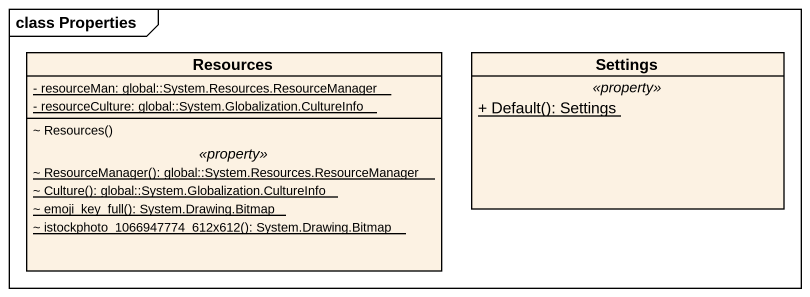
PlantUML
@startuml
mainframe class Properties
hide circle
hide empty members
skinparam classAttributeIconSize 0
class Resources {
  {static} - resourceMan: global::System.Resources.ResourceManager
  {static} - resourceCulture: global::System.Globalization.CultureInfo
  --
  ~ Resources()
  .. <<property>> ..
  {static} ~ ResourceManager(): global::System.Resources.ResourceManager
  {static} ~ Culture(): global::System.Globalization.CultureInfo
  {static} ~ emoji_key_full(): System.Drawing.Bitmap
  {static} ~ istockphoto_1066947774_612x612(): System.Drawing.Bitmap
}
class Settings {
  .. <<property>> ..
  {static} + Default(): Settings
}
@enduml
